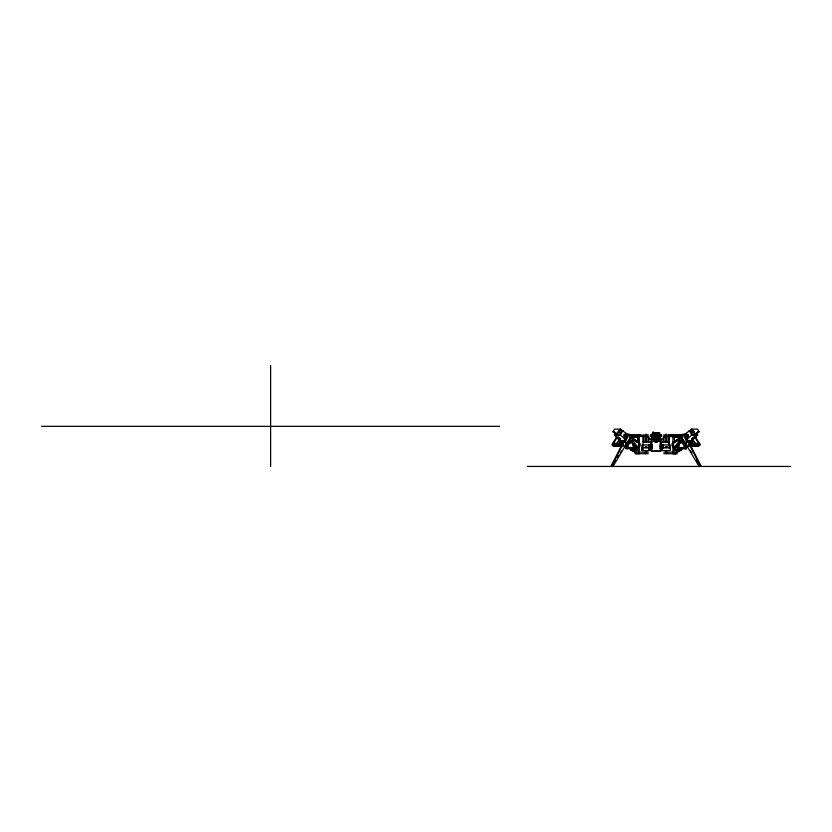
<?xml version="1.0" encoding="UTF-8"?>
<svg xmlns="http://www.w3.org/2000/svg" width="832" height="832" viewBox="0 0 832 832"><rect width="100%" height="100%" fill="white"/><g stroke="black" fill="none" stroke-linecap="round" stroke-linejoin="round"><path stroke-width="1.25" d="M619.518 438.183L619.133 438.069M637.926 453.731L637.926 447.585L635.606 447.585M652.205 440.232L652.194 435.895L659.506 435.895L659.506 436.675M654.94 440.232L654.94 437.861M655.117 440.232L655.117 437.861M669.042 439.046L658.445 439.046L658.445 440.232L658.434 436.675M659.485 437.861L659.485 439.046L659.89 437.861M661.014 439.046L661.014 444.964L670.228 444.943L670.228 450.58L662.199 450.58L662.199 444.943M663.385 447.907L663.385 444.974M661.014 442.187L663.385 442.187L663.385 436.998L669.042 436.998L669.105 447.907M665.922 436.998L665.205 436.998L665.205 435.074M666.214 435.968L666.214 434.117M666.588 453.721L666.588 452.182M669.042 444.974L669.042 442.187L666.494 442.177L666.494 441.002M671.611 436.467L671.611 435.074L674.721 435.074M672.911 446.16L672.901 453.731L675.709 453.731L675.709 452.546M672.911 442.52L672.911 436.467L674.222 436.478L668.408 436.467M676.021 449.571L675.334 449.873L675.334 447.595L674.201 447.21M676.01 453.731L676.01 449.873M678.777 444.028A2.829 2.319 -90 0 1 678.85 444.756L678.85 447.585L681.658 447.595L681.658 449.873L677.009 452.546L677.009 453.731L663.842 453.721M677.882 449.873L677.55 448.386L677.425 449.873L678.558 449.873M678.101 449.873L678.402 448.562M677.009 452.546L676.01 452.546L680.649 449.873L680.649 447.595M680.649 437.07L680.659 434.834L679.973 434.834L679.973 437.07L674.211 437.07L678.85 437.07L678.86 435.084M680.649 448.479L682.053 448.479L681.72 447.595L683.935 447.595L683.987 444.673L682.282 443.487L682.282 441.116L683.207 441.116L683.207 443.487L684.913 444.673L683.987 444.673M684.913 442.302L684.902 448.718L686.442 448.718L686.442 447.595L685.755 447.595L685.755 442.894M633.526 435.51L633.589 434.834M634.036 434.834L634.088 435.51M652.486 434.637L652.496 432.9L659.641 432.9L659.651 434.637C662.449 433.514 662.438 437.986 659.651 436.852L659.651 438.589M658.434 441.418L658.445 439.046M634.254 434.834L634.254 435.458M634.712 434.834L634.774 435.5M676.021 435.614L675.334 434.834L676.031 435.074M636.646 441.979A2.829 2.319 -90 0 1 637.842 442.083L637.915 437.06L632.164 437.07L632.164 434.834M692.858 432.141L693.638 431.226L691.756 429.135L683.977 434.834A2.829 2.319 -90 0 1 686.286 434.585L686.525 434.491A1.331 1.082 -90 0 1 688.043 434.814A1.331 1.082 -90 0 1 687.773 436.665L687.617 436.904A2.829 2.319 -90 0 1 686.639 439.473L691.798 435.063L695.947 433.774L693.597 435.063L695.105 433.774L693.638 431.226L692.182 431.642L692.442 432.526L693.898 431.683L692.806 432.047L693.222 431.683L694.418 433.774M636.116 435.614L636.126 434.834M693.784 437.154L693.441 437.861M690.279 446.701L690.477 445.463L690.071 445.806L699.743 445.474L689 444.974L689.853 444.236L699.982 444.246L694.949 436.311M629.335 434.834A2.829 2.319 90 0 0 627.026 434.585L625.622 434.491A1.331 1.082 90 0 0 624.104 434.814A1.331 1.082 90 0 0 624.374 436.665L624.52 436.904A2.829 2.319 90 0 0 625.061 438.974M625.622 434.491L626.964 434.637L625.695 436.904L626.226 438.974M679.619 441.386L679.64 440.7M686.234 438.35L686.317 436.186L685.11 434.585A2.829 2.319 -90 0 0 682.802 434.834M685.339 445.453L685.266 445.754A1.487 1.217 90 0 0 685.402 445.494L686.109 445.754A2.371 1.945 90 0 1 685.017 446.982M699.514 443.425L698.693 443.425L695.063 437.57A2.371 1.945 -90 0 0 695.084 436.946M675.355 447.585L676.666 447.096L677.612 445.39M693.898 437.33L693.004 438.069M633.568 448.781L634.265 449.873M612.227 465.286L612.383 466.326L613.122 466.284L626.111 444.444L631.01 438.776A2.829 2.319 90 0 0 630.438 434.834A2.829 2.319 90 0 0 627.214 435.521L612.227 465.286L611.426 465.286L612.186 466.388M621.202 430.425L619.705 429.146L614.546 429.135L613.038 431.766L617.042 433.774L618.249 431.683C621.639 431.725 618.613 433.212 618.509 431.226L620.381 429.135L628.16 434.834A2.829 2.319 90 0 0 625.851 434.585L625.851 434.585M613.007 444.985L612.154 444.246L612.633 443.425L622.762 443.414L626.132 436.186A2.829 2.319 90 0 0 626.028 437.642M622.076 445.806L612.394 445.474L623.147 444.974L622.294 444.236L611.426 465.286L612.019 465.795M613.59 462.28L612.414 464.506L613.61 462.363M679.588 441.719L679.734 440.773M677.394 446.077L677.05 446.68M619.601 431.59L618.249 431.683L619.341 432.047M624.572 441.095L621.473 441.095L614.411 435.063L615.586 432.994L614.089 431.714M614.411 435.063L618.54 435.063L617.042 433.774L618.925 431.683M619.185 431.226L620.381 429.135M617.718 433.774L619.226 435.063L621.889 430.425M619.226 435.063L620.339 435.063L623.002 430.425M622.284 445.307L613.413 445.318L614.266 446.046L614.734 445.224M622.44 443.789L619.018 441.761L620.173 439.764M627.13 442.406L628.753 442.406L629.938 440.336L636.584 447.096A2.829 2.319 -90 0 0 639.808 446.347A2.829 2.319 -90 0 0 639.184 442.416L633.391 438.526L631.519 441.844L630.063 441.262L631.114 441.095L630.718 441.844L635.336 446.607A2.829 2.319 -90 0 1 634.806 445.286M614.37 462.873L615.67 460.689M617.625 457.423L618.925 455.239M620.225 453.066L621.525 450.882M616.138 444.267L619.33 439.494A2.371 1.945 90 0 0 620.246 438.974M612.633 443.425L616.262 437.57A2.371 1.945 90 0 1 616.346 436.342M613.444 443.425L617.074 437.57A2.371 1.945 90 0 1 617.053 436.946M682.074 441.262L676.811 446.607A2.829 2.319 90 0 0 677.331 445.286M629.803 439.317L625.31 444.444L626.111 444.444M682.24 438.776L682.646 439.774M685.006 442.406L683.394 442.406L682.209 440.336L675.553 447.096A2.829 2.319 90 0 1 672.339 446.347A2.829 2.319 90 0 1 672.953 442.416L678.756 438.526L680.597 438.682L678.756 438.526L680.628 441.844L681.19 441.438M698.079 431.766L694.45 435.063L697.736 435.063L696.582 433.046L698.048 431.714L699.098 431.766L697.601 429.135L692.442 429.135L690.945 430.425M678.049 435.5L678.101 434.834M676.998 446.763L675.449 447.574L674.284 447.252M633.526 448.51L634.161 448.614L634.036 449.873M634.722 449.249L634.722 449.873L633.578 449.873L634.889 448.854L633.568 448.926M699.13 444.985L699.982 444.246M690.279 446.046L697.882 446.046L698.734 445.318M679.661 438.682L680.732 437.767M689.53 440.336L688.459 441.251L692.047 442.676L693.118 441.761L691.974 439.764M689.666 441.886L690.737 440.97L693.118 441.761M692.266 441.771L688.854 443.789M686.525 434.491L685.183 434.637L686.358 434.637M693.285 431.87L693.774 431.454M696.197 434.252L699.098 431.766M697.736 435.063L690.674 441.095L687.575 441.095M700.118 465.795L700.71 465.286L689.853 444.236M680.212 441.116L681.938 441.262M628.94 443.487L627.234 444.673L629.855 443.487L629.855 441.116L628.94 441.116L628.94 443.487L629.855 443.487M674.887 441.938A2.829 2.319 90 0 0 674.294 442.083L678.486 439.254M675.189 441.938A2.829 2.319 90 0 0 674.596 442.083L674.222 435.074L668.408 435.074M619.018 441.761L621.4 440.97L622.471 441.886M679.141 439.265L673.494 442.083L674.596 442.083M674.294 442.083L676.551 440.95M685.058 445.994L686.192 445.453M689.707 443.789L692.047 442.676M632.486 438.682L633.391 438.526L631.54 438.682L632.486 438.682L631.405 437.767M631.935 441.116L630.209 441.262L631.01 441.262M636.782 447.585C639.704 447.117 634.057 448.178 634.535 445.39M645.486 436.998L648.762 436.998L648.762 442.187L651.134 442.187M663.447 436.998L665.205 436.998M643.282 436.998L648.71 436.998L648.71 439.046M643.094 442.187L645.653 442.177L645.653 441.002M637.26 435.074L631.488 434.834L631.488 437.07M638.217 435.074L640.536 435.074L640.536 436.467M639.309 436.467L639.236 442.52M639.756 436.405L645.403 436.405M637.915 435.074L637.915 437.06L633.287 437.07L633.287 435.084M668.522 436.998L669.001 439.046M41.6 426.327L499.626 426.327M692.546 431.59L693.222 431.59M652.746 433.337L659.495 433.337L652.746 433.649M652.496 434.086L659.651 434.086M685.35 434.491A1.331 1.082 -90 0 1 686.868 434.814L688.043 434.814M624.104 434.814L625.279 434.814A1.331 1.082 90 0 1 626.787 434.491M675.334 434.834L680.659 434.834M636.116 435.084L637.426 435.074M663.395 435.074L679.983 435.084M632.164 435.084L648.742 435.074M633.578 435.458L634.712 435.458M658.341 435.49L659.932 435.49L659.89 440.232M685.214 436.186L699.91 465.286L699.764 466.326L698.922 466.138L686.026 444.444L681.127 438.776A2.829 2.319 -90 0 1 681.699 434.834A2.829 2.319 -90 0 1 684.934 435.521L686.317 436.186M625.83 436.186L626.933 436.186M654.93 436.342L651.227 436.322L650.811 435.594L661.336 435.594L660.92 436.322L657.218 436.342M665.205 436.467L673.41 436.467M637.915 436.478L646.942 436.467M652.163 436.675L659.89 436.675M687.773 436.665L686.598 436.665A1.331 1.082 -90 0 0 686.868 434.814M624.374 436.665L625.716 436.81L624.541 436.81M680.545 437.154L682.937 437.154M666.432 436.998L666.214 439.046M629.2 437.154L631.592 437.154M695.032 437.705L695.885 437.57A2.371 1.945 -90 0 0 695.791 436.342M616.294 437.705L617.115 437.705M658.476 437.861L653.692 437.861L653.692 439.046L643.094 439.046M619.559 438.09L618.54 438.09L620.599 438.974M692.588 438.09L693.607 438.09L691.548 438.974M681.543 439.317L682.646 439.317M618.228 439.504L619.05 439.504M675.355 440.69L676.53 440.69M635.606 440.69L636.782 440.69M643.094 441.002L648.762 441.002M655.19 440.95L656.958 440.95M663.385 441.002L669.042 441.002M663.385 441.418L651.134 441.418L651.134 439.046M636.948 441.938A2.829 2.319 -90 0 1 637.541 442.083L638.643 442.083L632.996 439.265M675.449 442.021L674.274 442.021A1.331 1.082 -90 0 1 675.906 440.866M645.455 442.177L646.402 442.177M655.418 442.135L656.708 442.135M665.746 442.177L666.682 442.177M663.385 442.187L665.964 442.187L665.933 441.002M688.137 442.645L689.374 443.414L698.693 443.425M623.21 442.645L624.01 442.645M682.282 443.487L683.207 443.487M612.154 444.246L622.294 444.236M686.026 444.444L686.826 444.444L683.093 440.17M677.674 444.756L678.85 444.756L678.777 445.494A2.829 2.319 -90 0 1 675.376 447.21M690.134 444.725L687.222 446.524L688.022 446.524M622.014 444.725L624.915 446.524L624.125 446.524M638.435 444.756L639.194 444.756M651.186 444.714L651.893 444.714M660.234 444.714L660.941 444.714M672.953 444.756L673.712 444.756M634.462 444.756L633.287 444.756L633.287 447.585L632.174 447.585L632.174 449.873L630.49 449.873L630.49 447.595L628.16 447.595L628.16 444.673M677.643 445.089L678.85 445.089M633.287 445.089L634.504 445.089M689.624 445.463L699.743 445.474M627.12 446.982A2.371 1.945 -90 0 1 626.028 445.754L626.881 445.754M690.269 445.63L699.546 445.64M612.394 445.474L622.523 445.463M612.602 445.64L621.67 445.463L621.868 446.701M614.266 446.046L621.868 446.046M635.024 446.607L636.137 446.607M651.186 446.576L651.893 446.576M660.234 446.576L660.941 446.576M676.01 446.607L677.113 446.607M631.186 448.718L625.706 448.718L625.706 447.595L627.307 447.595M627.359 447.595L637.926 447.585M674.211 453.731L674.211 447.585L676.53 447.585M685.516 447.595L684.84 447.595L686.442 447.595M625.706 447.595L626.382 447.595L626.382 442.894M674.211 447.585L679.973 447.585L679.973 449.873L681.658 449.873M681.616 447.595L683.987 447.595M641.909 447.907L649.948 447.907M662.199 447.907L670.228 447.907M651.186 448.427L651.893 448.427M660.234 448.427L660.941 448.427M680.514 448.718L686.442 448.718M677.425 449.249L678.558 449.249M641.909 449.394L643.032 449.394M648.814 449.394L649.948 449.394M631.488 447.585L631.488 449.873L636.813 449.873L636.813 447.595M636.126 447.585L636.126 449.873L636.813 449.873M641.909 449.987L643.032 449.987M648.814 449.987L649.948 449.987M675.334 449.873L680.649 449.873M647.119 450.871L644.821 450.58M663.842 452.182L673.306 452.182M638.841 452.182L648.305 452.182M630.49 449.873L635.128 452.546L636.126 452.546L636.126 449.873M648.305 453.721L635.128 453.731L635.128 452.546M636.875 453.731L636.438 452.546M638.56 453.731L639.319 453.731L639.236 446.16M699.91 465.286L700.825 465.65L699.962 466.388M612.425 466.138L613.226 466.138M527.332 466.45L790.4 466.45M657.488 435.895L657.498 435.084L658.341 435.084L658.341 435.895M648.606 442.187L646.204 442.177L646.204 441.002M620.1 442.676L623.293 443.789M636.615 447.585L634.629 445.723M625.945 445.453L627.078 445.994M635.586 440.95L637.842 442.083L633.651 439.254M692.619 438.183L693.358 438.298A1.186 0.967 90 0 0 694.086 437.154M631.488 449.873L636.126 452.546L636.126 453.731M619.195 431.579L619.226 432.484L618.654 432.047M620.339 435.063L625.498 439.473M616.19 433.774L617.698 435.063L615.586 432.994M613.038 431.766L615.95 434.252M622.617 440.336L623.688 441.251L620.942 442.676L619.882 441.771M677.934 435.5L677.882 434.834M618.561 437.923L618.238 437.33M618.561 437.736L618.363 437.154M696.01 444.267L692.817 439.494A2.371 1.945 -90 0 1 691.902 438.974M690.622 450.882L691.922 453.066M696.467 460.689L697.767 462.873M691.756 429.135L692.962 431.226M690.258 430.425L692.921 435.063M689.135 430.425L691.798 435.063M697.403 445.224L697.882 446.046M696.748 459.098L699.722 464.537M696.779 458.942L699.733 464.506M688.938 442.645L686.015 436.186A2.829 2.319 -90 0 1 685.932 438.35M646.942 435.074L646.942 436.998M645.923 434.117L645.923 435.968M645.549 452.182L645.549 453.721M667.358 450.58L665.101 450.58M666.214 450.871L666.214 452.358M666.006 450.871L666.006 452.358M663.322 444.943L663.322 447.907M660.941 441.418L660.941 451.246L651.186 451.246L651.186 441.418L651.134 444.964L641.909 444.943L641.909 450.58L649.948 450.58L649.948 444.943M660.234 441.418L660.234 451.246L651.893 451.246L651.893 441.418M657.218 435.157L657.218 436.602M657.28 437.861L657.28 441.418L657.27 440.232L654.867 440.232L654.867 437.861L654.867 441.418M657.207 437.861L657.207 440.232M657.02 437.861L657.02 440.232M656.417 441.418L656.417 442.135M656.074 437.861L656.074 440.232M655.71 441.418L655.71 442.135M654.93 435.157L654.93 436.602M653.598 435.895L653.598 434.668C650.478 432.567 648.877 437.788 652.486 436.852L652.486 438.589M653.63 436.675L653.692 440.232M653.182 434.668L653.182 431.829L652.87 434.668M652.454 434.668L652.454 435.895M648.814 444.943L648.762 447.907M645.923 436.998L645.923 439.046M645.923 450.871L645.923 452.358M643.094 436.998L643.032 447.907M637.926 437.07L637.874 442.27M630.427 447.595L630.427 448.479L630.084 447.595M627.234 442.302L627.234 448.718M270.608 365.55L270.608 466.45M626.652 436.55A1.758 1.435 90 0 1 626.829 436.145M619.424 438.974A2.371 1.945 90 0 1 618.509 439.494M682.854 439.712A2.829 2.319 -90 0 1 682.344 439.317M693.628 439.494A2.371 1.945 -90 0 1 692.713 438.974M626.933 445.806A1.487 1.217 -90 0 1 626.735 445.494M618.779 438.298A1.186 0.967 -90 0 1 618.062 437.154M636.012 441.085A1.331 1.082 90 0 1 637.874 442.021M636.771 447.21A2.829 2.319 90 0 1 633.37 445.494L633.287 444.756A2.829 2.319 90 0 1 633.37 444.028M636.147 440.866A1.331 1.082 90 0 1 636.553 441.355M625.55 436.665A1.331 1.082 90 0 1 625.279 434.814M675.594 441.355A1.331 1.082 -90 0 1 675.99 440.866M657.186 450.653A4.337 4.337 0 0 1 654.94 450.653M651.882 447.585A4.337 4.337 0 0 1 651.882 445.338M654.94 442.281A4.337 4.337 0 0 1 657.186 442.281M660.244 445.338A4.337 4.337 0 0 1 660.244 447.585M677.425 435.084L678.61 435.5L678.558 434.834L677.425 435.084M686.837 442.426C685.506 445.723 683.155 438.838 681.897 438.121A1.695 1.383 -90 0 1 682.24 435.76A1.695 1.383 -90 0 1 684.164 436.176L686.837 442.426M679.422 441.022L675.033 446.16A1.695 1.383 90 0 1 673.109 445.702A1.695 1.383 90 0 1 673.473 443.352L678.444 440.232L679.422 441.022M660.015 435.594C661.128 438.443 662.158 433.399 660.015 435.594M635.367 435.77L635.367 435.77M676.302 435.77L676.302 435.77M651.976 435.75C651.269 437.528 651.269 433.961 651.976 435.75M660.192 435.594C660.514 437.59 661.211 434.179 660.192 435.594M632.757 440.794L637.104 446.16A1.695 1.383 -90 0 0 639.038 445.713A1.695 1.383 -90 0 0 638.664 443.352L633.693 440.232L632.757 440.794M625.342 442.198C626.142 445.973 629.252 438.942 630.25 438.121A1.695 1.383 90 0 0 629.907 435.76A1.695 1.383 90 0 0 627.973 436.176L625.342 442.198M650.655 435.5C651.414 438.474 653.047 433.586 650.655 435.5M646.786 446.846L645.07 446.846L645.07 447.45L646.786 447.45L646.786 446.846M667.077 446.846L665.35 446.846L665.35 447.439L667.077 447.439L667.077 446.846"/></g></svg>
